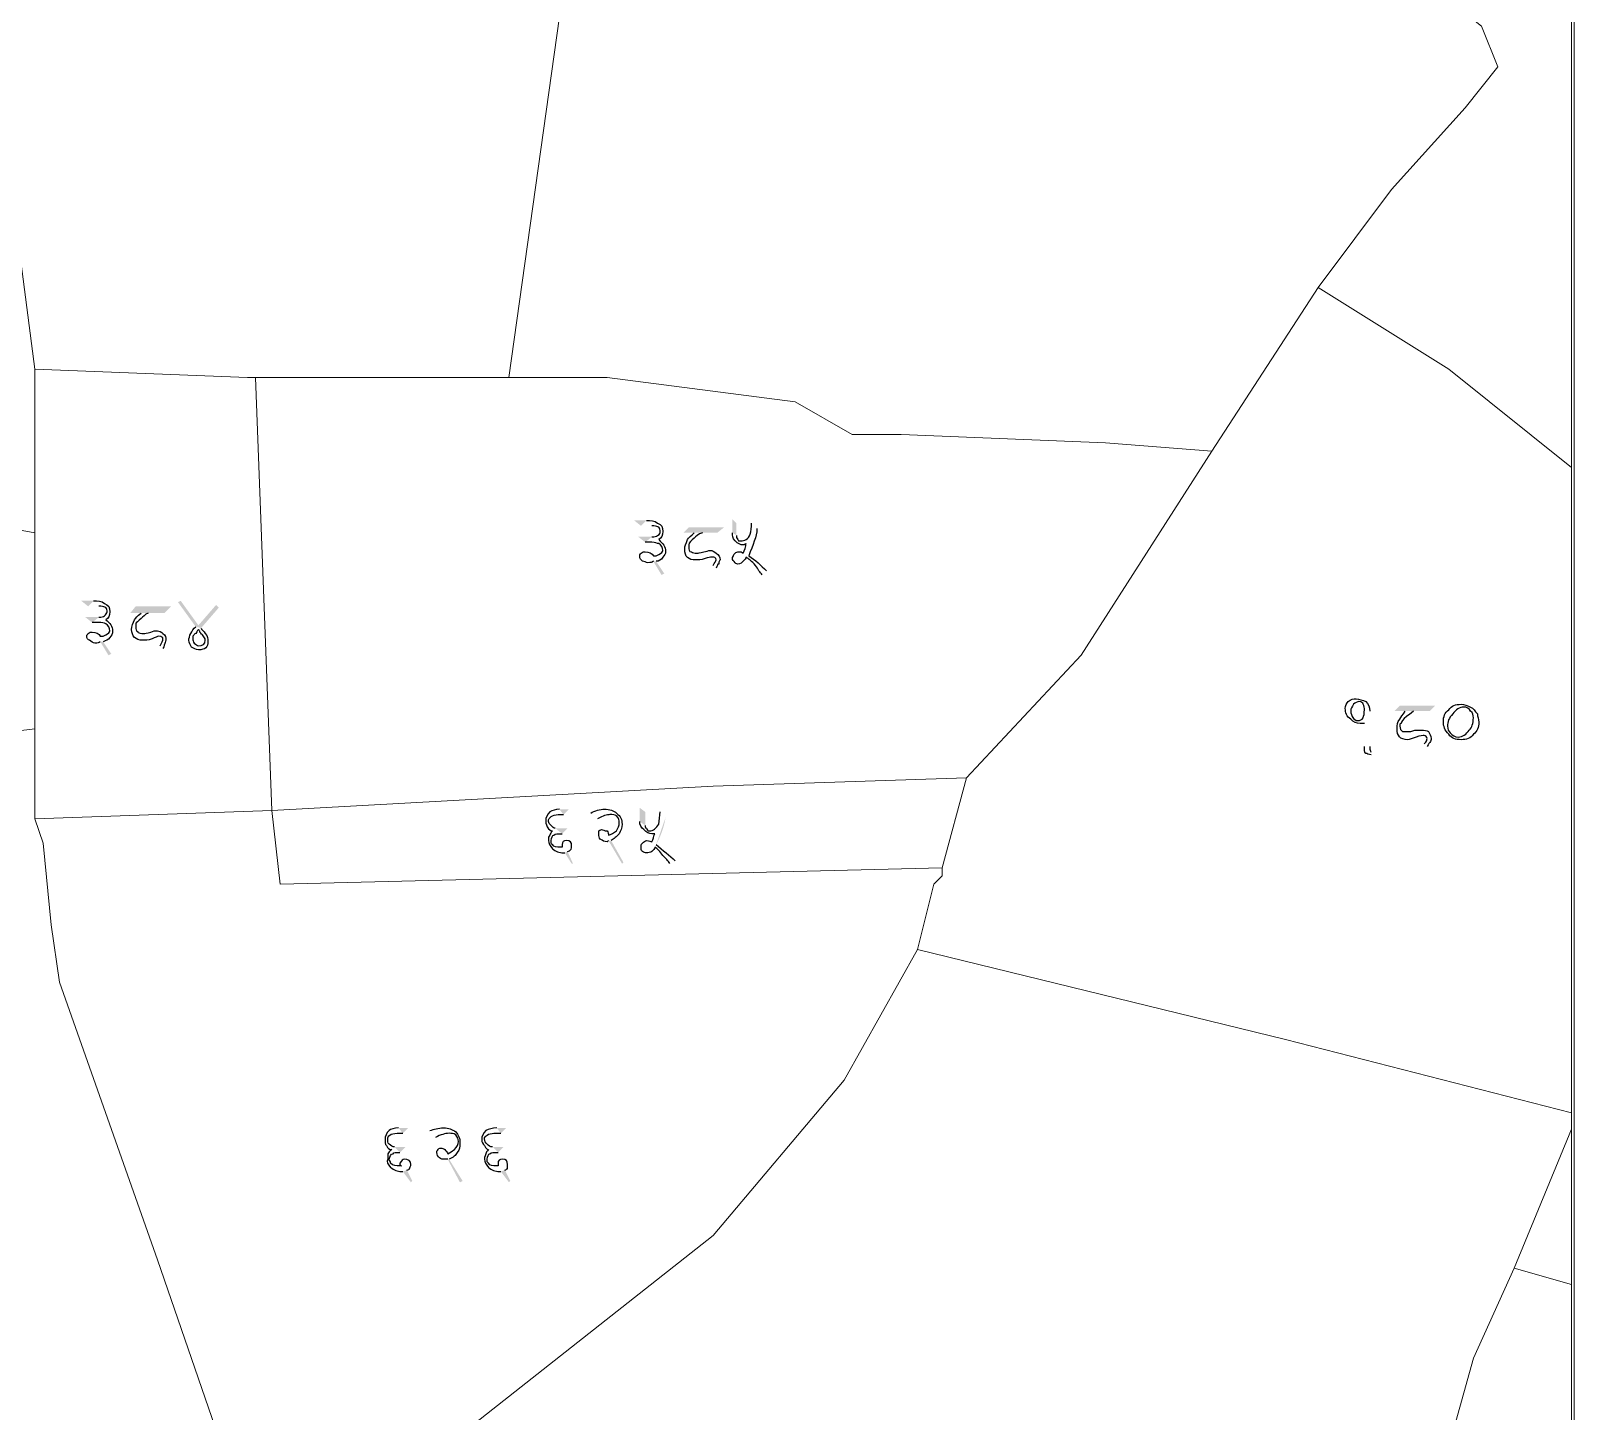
# Model space of a CAD drawing. Header units: metres. Extents: x 345912 to 349030, y 3061206 to 3061792.
# Drawn here: x 346082.1 to 346139.6, y 3061398.5 to 3061449.9 of the extents above; entities that cross this region are included whole.
import ezdxf

# ---------------------------------------------------------------- set-up
doc = ezdxf.new("R2010")
doc.units = ezdxf.units.M
doc.header["$MEASUREMENT"] = 0
doc.layers.add('PDF5_Geometry', color=7, linetype='Continuous')
doc.layers.add('PDF5_Solid Fills', color=7, linetype='Continuous')

msp = doc.modelspace()

# ---------------------------------------------------------------- hatches: boundary and pattern name
at = {"layer": 'PDF5_Solid Fills', "transparency": 33554559}
h = msp.add_hatch(color=256, dxfattribs=at)
h.paths.add_polyline_path([(346104.82373, 3061431.47164), (346104.56973, 3061431.67484), (346105.02693, 3061431.67484)], flags=0)
h.paths.add_polyline_path([(346105.38253, 3061430.15084), (346105.68733, 3061429.69364), (346105.58573, 3061429.64284), (346105.28093, 3061430.15084)], flags=0)
h.paths.add_polyline_path([(346104.97613, 3061430.86204), (346104.72213, 3061431.06524), (346105.23013, 3061431.06524)], flags=0)
h.paths.add_polyline_path([(346106.80493, 3061431.21764), (346106.39853, 3061431.21764), (346106.60173, 3061431.42084), (346107.92253, 3061431.42084), (346107.66853, 3061431.21764), (346107.10973, 3061431.21764)], flags=0)
h.paths.add_polyline_path([(346107.61773, 3061429.89684), (346107.51613, 3061429.99844)], flags=0)
h.paths.add_polyline_path([(346108.93853, 3061431.57324), (346109.14173, 3061431.37004)], flags=0)
h.paths.add_polyline_path([(346109.49733, 3061429.79524), (346109.34493, 3061429.64284)], flags=0)
h.paths.add_polyline_path([(346108.22733, 3061431.21764), (346108.22733, 3061431.72564), (346108.37973, 3061431.57324), (346108.37973, 3061431.11604)], flags=0)
h = msp.add_hatch(color=256, dxfattribs=at)
h.paths.add_polyline_path([(346084.19895, 3061428.47444), (346083.94495, 3061428.67764), (346084.40215, 3061428.67764)], flags=0)
h.paths.add_polyline_path([(346084.75775, 3061427.15364), (346085.06255, 3061426.69644), (346084.96095, 3061426.64564), (346084.65615, 3061427.15364)], flags=0)
h.paths.add_polyline_path([(346084.35135, 3061427.86484), (346084.09735, 3061428.06804), (346084.60535, 3061428.06804)], flags=0)
h.paths.add_polyline_path([(346086.18015, 3061428.22044), (346085.77375, 3061428.22044), (346085.97695, 3061428.47444), (346087.29775, 3061428.47444), (346087.04375, 3061428.22044), (346086.43415, 3061428.22044)], flags=0)
h.paths.add_polyline_path([(346086.99295, 3061426.89964), (346086.89135, 3061427.00124)], flags=0)
h.paths.add_polyline_path([(346088.21215, 3061427.71244), (346087.55175, 3061428.62684), (346087.65335, 3061428.67764), (346088.31375, 3061427.76324), (346088.97415, 3061428.52524), (346089.07575, 3061428.42364), (346088.41535, 3061427.66164)], flags=0)
h = msp.add_hatch(color=256, dxfattribs=at)
h.paths.add_polyline_path([(346132.00174, 3061424.56284), (346132.00174, 3061423.24204)], flags=0)
h.paths.add_polyline_path([(346132.05254, 3061423.03884), (346132.05254, 3061422.93724)], flags=0)
h.paths.add_polyline_path([(346133.32254, 3061424.56284), (346132.91614, 3061424.56284), (346133.11934, 3061424.76604), (346134.44014, 3061424.76604), (346134.23694, 3061424.56284), (346133.62734, 3061424.56284)], flags=0)
h.paths.add_polyline_path([(346134.13534, 3061423.24204), (346134.03374, 3061423.34364)], flags=0)
h = msp.add_hatch(color=256, dxfattribs=at)
h.paths.add_polyline_path([(346101.92814, 3061420.70204), (346102.13134, 3061420.90524), (346101.77574, 3061420.90524)], flags=0)
h.paths.add_polyline_path([(346101.97894, 3061419.27964), (346102.23294, 3061418.87324), (346102.28374, 3061418.87324), (346102.08054, 3061419.33044)], flags=0)
h.paths.add_polyline_path([(346101.87734, 3061419.99084), (346102.08054, 3061420.19404), (346101.62334, 3061420.19404)], flags=0)
h.paths.add_polyline_path([(346103.19814, 3061420.54964), (346102.94414, 3061420.75284)], flags=0)
h.paths.add_polyline_path([(346103.70614, 3061419.73684), (346104.16334, 3061418.92404), (346104.11254, 3061418.87324), (346103.60454, 3061419.73684)], flags=0)
h.paths.add_polyline_path([(346105.53494, 3061420.80364), (346105.73814, 3061420.60044)], flags=0)
h.paths.add_polyline_path([(346105.38254, 3061419.58444, 0.08894398), (346105.73814, 3061420.60044)], flags=0)
h.paths.add_polyline_path([(346106.09374, 3061418.97484), (346105.89054, 3061418.87324)], flags=0)
h.paths.add_polyline_path([(346104.77294, 3061420.44804), (346104.77294, 3061420.95604), (346104.97614, 3061420.80364), (346104.97614, 3061420.29564)], flags=0)
h = msp.add_hatch(color=256, dxfattribs=at)
h.paths.add_polyline_path([(346095.93373, 3061408.81484), (346096.13693, 3061409.01804), (346095.78133, 3061409.01804)], flags=0)
h.paths.add_polyline_path([(346095.93373, 3061407.39244), (346096.23853, 3061406.98604), (346096.28933, 3061407.03684), (346096.08613, 3061407.44324)], flags=0)
h.paths.add_polyline_path([(346095.83213, 3061408.10364), (346096.03533, 3061408.30684), (346095.62893, 3061408.30684)], flags=0)
h.paths.add_polyline_path([(346097.15293, 3061408.66244), (346096.94973, 3061408.91644)], flags=0)
h.paths.add_polyline_path([(346097.66093, 3061407.84964), (346098.16893, 3061407.03684), (346098.06733, 3061406.98604), (346097.61013, 3061407.84964)], flags=0)
h.paths.add_polyline_path([(346099.59133, 3061408.81484), (346099.79453, 3061409.01804), (346099.43893, 3061409.01804)], flags=0)
h.paths.add_polyline_path([(346099.59133, 3061407.39244), (346099.89613, 3061406.98604), (346099.94693, 3061407.03684), (346099.74373, 3061407.44324)], flags=0)
h.paths.add_polyline_path([(346099.48973, 3061408.10364), (346099.69293, 3061408.30684), (346099.28653, 3061408.30684)], flags=0)

# ---------------------------------------------------------------- linework, layer by layer
at = {"layer": 'PDF5_Geometry', "lineweight": 13}
msp.add_lwpolyline([(345911.78374, 3061494.92084), (346139.62175, 3061494.92084), (346139.62175, 3061271.09604), (345911.78374, 3061271.09604)], close=True, dxfattribs=at)
at = {"layer": 'PDF5_Geometry', "lineweight": 9}
for points in [[(346104.16333, 3061467.48884), (346099.89613, 3061437.00884), (346090.44734, 3061437.00884), (346090.14254, 3061437.00884), (346082.21773, 3061437.31364), (346081.30333, 3061444.32404), (346079.77933, 3061452.55364), (346079.47455, 3061462.30724), (346080.99854, 3061470.23204), (346091.36175, 3061470.23204), (346099.28653, 3061468.70804), (346103.24895, 3061467.79364)], [(346104.16333, 3061467.48884), (346099.89613, 3061437.00884), (346090.44734, 3061437.00884), (346090.14254, 3061437.00884), (346082.21773, 3061437.31364), (346081.30333, 3061444.32404), (346079.77933, 3061452.55364), (346079.47455, 3061462.30724), (346080.99854, 3061470.23204), (346091.36175, 3061470.23204), (346099.28653, 3061468.70804), (346103.24895, 3061467.79364)], [(346114.52653, 3061462.91684), (346125.80414, 3061457.43044), (346133.11933, 3061452.55364), (346136.16734, 3061450.11524), (346136.77694, 3061448.59123), (346135.55773, 3061447.06724), (346132.81455, 3061444.01924), (346130.07134, 3061440.36164), (346126.10895, 3061434.26564), (346122.14653, 3061434.57044), (346114.52653, 3061434.87524), (346112.69773, 3061434.87524), (346110.56414, 3061436.09444), (346103.55373, 3061437.00884), (346099.89613, 3061437.00884), (346104.16333, 3061467.48884)], [(346114.52653, 3061462.91684), (346125.80414, 3061457.43044), (346133.11933, 3061452.55364), (346136.16734, 3061450.11524), (346136.77694, 3061448.59123), (346135.55773, 3061447.06724), (346132.81455, 3061444.01924), (346130.07134, 3061440.36164), (346126.10895, 3061434.26564), (346122.14653, 3061434.57044), (346114.52653, 3061434.87524), (346112.69773, 3061434.87524), (346110.56414, 3061436.09444), (346103.55373, 3061437.00884), (346099.89613, 3061437.00884), (346104.16333, 3061467.48884)], [(346139.52014, 3061433.65604), (346134.94814, 3061437.31364), (346130.07134, 3061440.36164), (346132.81455, 3061444.01924), (346135.55773, 3061447.06724), (346136.77694, 3061448.59123), (346136.16734, 3061450.11524), (346133.11933, 3061452.55364), (346139.52014, 3061455.60164)], [(346139.52014, 3061433.65604), (346134.94814, 3061437.31364), (346130.07134, 3061440.36164), (346132.81455, 3061444.01924), (346135.55773, 3061447.06724), (346136.77694, 3061448.59123), (346136.16734, 3061450.11524), (346133.11933, 3061452.55364), (346139.52014, 3061455.60164)], [(346056.91933, 3061435.78964), (346058.74814, 3061449.50564), (346065.45373, 3061448.59123), (346066.06333, 3061448.28644), (346069.41613, 3061447.06724), (346081.30333, 3061444.32404), (346082.21773, 3061437.31364), (346082.21773, 3061431.21764), (346065.45373, 3061434.26564)], [(346056.91933, 3061435.78964), (346058.74814, 3061449.50564), (346065.45373, 3061448.59123), (346066.06333, 3061448.28644), (346069.41613, 3061447.06724), (346081.30333, 3061444.32404), (346082.21773, 3061437.31364), (346082.21773, 3061431.21764), (346065.45373, 3061434.26564)], [(346139.52014, 3061409.57684), (346128.85213, 3061412.32004), (346115.13613, 3061415.67284), (346115.74574, 3061418.11123), (346116.05053, 3061418.41604), (346116.05053, 3061418.72084), (346116.96493, 3061422.07364), (346121.23213, 3061426.64564), (346126.10895, 3061434.26564), (346130.07134, 3061440.36164), (346134.94814, 3061437.31364), (346139.52014, 3061433.65604)], [(346139.52014, 3061409.57684), (346128.85213, 3061412.32004), (346115.13613, 3061415.67284), (346115.74574, 3061418.11123), (346116.05053, 3061418.41604), (346116.05053, 3061418.72084), (346116.96493, 3061422.07364), (346121.23213, 3061426.64564), (346126.10895, 3061434.26564), (346130.07134, 3061440.36164), (346134.94814, 3061437.31364), (346139.52014, 3061433.65604)], [(346090.44734, 3061437.00884), (346091.05694, 3061420.85444), (346082.21773, 3061420.54964), (346082.21773, 3061423.90244), (346082.21773, 3061431.21764), (346082.21773, 3061437.31364), (346090.14254, 3061437.00884)], [(346090.44734, 3061437.00884), (346091.05694, 3061420.85444), (346082.21773, 3061420.54964), (346082.21773, 3061423.90244), (346082.21773, 3061431.21764), (346082.21773, 3061437.31364), (346090.14254, 3061437.00884)], [(346126.10895, 3061434.26564), (346121.23213, 3061426.64564), (346116.96493, 3061422.07364), (346107.51613, 3061421.76884), (346091.05694, 3061420.85444), (346090.44734, 3061437.00884), (346099.89613, 3061437.00884), (346103.55373, 3061437.00884), (346110.56414, 3061436.09444), (346112.69773, 3061434.87524), (346114.52653, 3061434.87524), (346122.14653, 3061434.57044)], [(346126.10895, 3061434.26564), (346121.23213, 3061426.64564), (346116.96493, 3061422.07364), (346107.51613, 3061421.76884), (346091.05694, 3061420.85444), (346090.44734, 3061437.00884), (346099.89613, 3061437.00884), (346103.55373, 3061437.00884), (346110.56414, 3061436.09444), (346112.69773, 3061434.87524), (346114.52653, 3061434.87524), (346122.14653, 3061434.57044)], [(346065.45373, 3061434.26564), (346082.21773, 3061431.21764), (346082.21773, 3061423.90244), (346067.28254, 3061422.07364), (346053.87134, 3061418.11123), (346054.78574, 3061422.68324), (346056.91933, 3061435.78964)], [(346065.45373, 3061434.26564), (346082.21773, 3061431.21764), (346082.21773, 3061423.90244), (346067.28254, 3061422.07364), (346053.87134, 3061418.11123), (346054.78574, 3061422.68324), (346056.91933, 3061435.78964)], [(346082.21773, 3061420.54964), (346082.52254, 3061419.63524), (346082.82734, 3061416.58724), (346083.13213, 3061414.45364), (346086.78974, 3061404.09044), (346089.83773, 3061395.25123), (346091.66653, 3061392.50804), (346084.65613, 3061387.63123), (346081.30333, 3061384.27844), (346077.34094, 3061390.98404), (346072.76895, 3061387.63123), (346069.41613, 3061387.02164), (346068.80653, 3061389.46004), (346067.28254, 3061394.64164), (346066.67294, 3061399.51844), (346067.89213, 3061417.19684), (346067.28254, 3061422.07364), (346082.21773, 3061423.90244)], [(346082.21773, 3061420.54964), (346082.52254, 3061419.63524), (346082.82734, 3061416.58724), (346083.13213, 3061414.45364), (346086.78974, 3061404.09044), (346089.83773, 3061395.25123), (346091.66653, 3061392.50804), (346084.65613, 3061387.63123), (346081.30333, 3061384.27844), (346077.34094, 3061390.98404), (346072.76895, 3061387.63123), (346069.41613, 3061387.02164), (346068.80653, 3061389.46004), (346067.28254, 3061394.64164), (346066.67294, 3061399.51844), (346067.89213, 3061417.19684), (346067.28254, 3061422.07364), (346082.21773, 3061423.90244)], [(346116.05053, 3061418.72084), (346091.36175, 3061418.11123), (346091.05694, 3061420.85444), (346107.51613, 3061421.76884), (346116.96493, 3061422.07364)], [(346116.05053, 3061418.72084), (346091.36175, 3061418.11123), (346091.05694, 3061420.85444), (346107.51613, 3061421.76884), (346116.96493, 3061422.07364)], [(346091.05694, 3061420.85444), (346091.36175, 3061418.11123), (346116.05053, 3061418.72084), (346116.05053, 3061418.41604), (346115.74574, 3061418.11123), (346115.13613, 3061415.67284), (346112.39294, 3061410.79604), (346107.51613, 3061405.00484), (346091.66653, 3061392.50804), (346089.83773, 3061395.25123), (346086.78974, 3061404.09044), (346083.13213, 3061414.45364), (346082.82734, 3061416.58724), (346082.52254, 3061419.63524), (346082.21773, 3061420.54964)], [(346091.05694, 3061420.85444), (346091.36175, 3061418.11123), (346116.05053, 3061418.72084), (346116.05053, 3061418.41604), (346115.74574, 3061418.11123), (346115.13613, 3061415.67284), (346112.39294, 3061410.79604), (346107.51613, 3061405.00484), (346091.66653, 3061392.50804), (346089.83773, 3061395.25123), (346086.78974, 3061404.09044), (346083.13213, 3061414.45364), (346082.82734, 3061416.58724), (346082.52254, 3061419.63524), (346082.21773, 3061420.54964)], [(346139.52014, 3061403.17604), (346137.38653, 3061403.78564), (346139.52014, 3061408.96724)], [(346139.52014, 3061403.17604), (346137.38653, 3061403.78564), (346139.52014, 3061408.96724)], [(346139.52014, 3061394.03204), (346134.33854, 3061394.94644), (346135.86254, 3061400.43284), (346137.38653, 3061403.78564), (346139.52014, 3061403.17604)], [(346139.52014, 3061394.03204), (346134.33854, 3061394.94644), (346135.86254, 3061400.43284), (346137.38653, 3061403.78564), (346139.52014, 3061403.17604)]]:
    msp.add_lwpolyline(points, close=True, dxfattribs=at)
msp.add_lwpolyline([(346091.66653, 3061392.50804), (346107.51613, 3061405.00484), (346112.39294, 3061410.79604), (346115.13613, 3061415.67284), (346128.85213, 3061412.32004), (346139.52014, 3061409.57684), (346139.52014, 3061408.96724), (346137.38653, 3061403.78564), (346135.86254, 3061400.43284), (346134.33854, 3061394.94644)], dxfattribs=at)
msp.add_lwpolyline([(346091.66653, 3061392.50804), (346107.51613, 3061405.00484), (346112.39294, 3061410.79604), (346115.13613, 3061415.67284), (346128.85213, 3061412.32004), (346139.52014, 3061409.57684), (346139.52014, 3061408.96724), (346137.38653, 3061403.78564), (346135.86254, 3061400.43284), (346134.33854, 3061394.94644)], dxfattribs=at)
at = {"layer": 'PDF5_Geometry', "lineweight": 25}
for points in [[(346105.02693, 3061431.67484), (346105.17933, 3061431.67484), (346105.33173, 3061431.67484), (346105.43333, 3061431.57324)], [(346105.48413, 3061431.42084), (346105.38253, 3061431.47164), (346105.33173, 3061431.47164), (346105.23013, 3061431.47164)], [(346105.43333, 3061431.57324), (346105.58573, 3061431.52244), (346105.63653, 3061431.42084), (346105.63653, 3061431.26844)], [(346105.43333, 3061431.11604), (346105.53493, 3061431.16684), (346105.53493, 3061431.21764), (346105.53493, 3061431.26844)], [(346105.53493, 3061431.26844), (346105.53493, 3061431.31924), (346105.53493, 3061431.37004), (346105.48413, 3061431.42084)], [(346105.63653, 3061431.26844), (346105.63653, 3061431.11604), (346105.58573, 3061431.01444), (346105.48413, 3061430.96364)], [(346106.55093, 3061430.96364), (346106.60173, 3061431.01444), (346106.70333, 3061431.11604), (346106.80493, 3061431.21764)], [(346107.10973, 3061431.21764), (346106.95733, 3061431.16684), (346106.85573, 3061431.06524), (346106.80493, 3061431.01444)], [(346108.32893, 3061430.91284), (346108.22733, 3061431.01444), (346108.22733, 3061431.11604), (346108.22733, 3061431.21764)], [(346109.14173, 3061431.37004), (346109.14173, 3061431.06524), (346108.98933, 3061430.76044), (346108.83693, 3061430.35404)], [(346108.88773, 3061431.16684), (346108.93853, 3061431.26844), (346108.93853, 3061431.42084), (346108.93853, 3061431.57324)], [(346105.12853, 3061430.86204), (346105.07773, 3061430.86204), (346105.02693, 3061430.86204), (346104.97613, 3061430.86204)], [(346105.23013, 3061430.86204), (346105.17933, 3061430.86204), (346105.17933, 3061430.86204), (346105.12853, 3061430.86204)], [(346105.23013, 3061431.06524), (346105.33173, 3061431.06524), (346105.38253, 3061431.06524), (346105.43333, 3061431.11604)], [(346105.48413, 3061430.81124), (346105.43333, 3061430.81124), (346105.33173, 3061430.86204), (346105.23013, 3061430.86204)], [(346105.48413, 3061430.96364), (346105.63653, 3061430.81124), (346105.73813, 3061430.70964), (346105.73813, 3061430.50644)], [(346105.63653, 3061430.55724), (346105.63653, 3061430.65884), (346105.58573, 3061430.76044), (346105.48413, 3061430.81124)], [(346106.44933, 3061430.60804), (346106.44933, 3061430.70964), (346106.50013, 3061430.81124), (346106.55093, 3061430.96364)], [(346106.85573, 3061430.20164), (346106.60173, 3061430.20164), (346106.44933, 3061430.30324), (346106.44933, 3061430.60804)], [(346106.80493, 3061431.01444), (346106.70333, 3061430.91284), (346106.60173, 3061430.86204), (346106.60173, 3061430.76044)], [(346106.60173, 3061430.76044), (346106.60173, 3061430.76044), (346106.60173, 3061430.70964), (346106.60173, 3061430.65884)], [(346106.60173, 3061430.65884), (346106.60173, 3061430.60804), (346106.60173, 3061430.50644), (346106.70333, 3061430.50644)], [(346108.63373, 3061430.76044), (346108.53213, 3061430.76044), (346108.43053, 3061430.81124), (346108.32893, 3061430.91284)], [(346108.37973, 3061431.11604), (346108.37973, 3061431.06524), (346108.37973, 3061431.01444), (346108.43053, 3061430.96364)], [(346108.43053, 3061430.96364), (346108.43053, 3061430.91284), (346108.48133, 3061430.91284), (346108.53213, 3061430.91284)], [(346108.53213, 3061430.91284), (346108.68453, 3061430.91284), (346108.83693, 3061430.96364), (346108.88773, 3061431.16684)], [(346108.63373, 3061430.45564), (346108.68453, 3061430.55724), (346108.73533, 3061430.70964), (346108.73533, 3061430.81124)], [(346108.73533, 3061430.81124), (346108.73533, 3061430.81124), (346108.68453, 3061430.76044), (346108.63373, 3061430.76044)], [(346104.77293, 3061430.35404), (346104.77293, 3061430.40484), (346104.82373, 3061430.45564), (346104.82373, 3061430.45564)], [(346104.87453, 3061430.15084), (346104.82373, 3061430.20164), (346104.77293, 3061430.25244), (346104.77293, 3061430.35404)], [(346104.82373, 3061430.45564), (346104.87453, 3061430.50644), (346104.92533, 3061430.50644), (346104.97613, 3061430.50644)], [(346105.07773, 3061430.10004), (346105.02693, 3061430.10004), (346104.92533, 3061430.15084), (346104.87453, 3061430.15084)], [(346104.97613, 3061430.50644), (346105.12853, 3061430.50644), (346105.23013, 3061430.45564), (346105.28093, 3061430.35404)], [(346105.28093, 3061430.15084), (346105.23013, 3061430.10004), (346105.17933, 3061430.10004), (346105.07773, 3061430.10004)], [(346105.28093, 3061430.35404), (346105.33173, 3061430.35404), (346105.43333, 3061430.35404), (346105.48413, 3061430.40484)], [(346105.63653, 3061430.30324), (346105.58573, 3061430.20164), (346105.48413, 3061430.15084), (346105.38253, 3061430.15084)], [(346105.48413, 3061430.40484), (346105.58573, 3061430.45564), (346105.63653, 3061430.50644), (346105.63653, 3061430.55724)], [(346105.73813, 3061430.50644), (346105.73813, 3061430.45564), (346105.68733, 3061430.35404), (346105.63653, 3061430.30324)], [(346106.70333, 3061430.50644), (346106.75413, 3061430.45564), (346106.80493, 3061430.45564), (346106.90653, 3061430.45564)], [(346107.21133, 3061430.25244), (346107.05893, 3061430.20164), (346106.95733, 3061430.20164), (346106.85573, 3061430.20164)], [(346106.90653, 3061430.45564), (346106.95733, 3061430.45564), (346107.00813, 3061430.45564), (346107.16053, 3061430.50644)], [(346107.16053, 3061430.50644), (346107.26213, 3061430.50644), (346107.31293, 3061430.55724), (346107.41453, 3061430.55724)], [(346107.46533, 3061430.30324), (346107.41453, 3061430.30324), (346107.31293, 3061430.30324), (346107.21133, 3061430.25244)], [(346107.41453, 3061430.55724), (346107.46533, 3061430.55724), (346107.56693, 3061430.50644), (346107.61773, 3061430.45564)], [(346107.61773, 3061430.20164), (346107.61773, 3061430.30324), (346107.56693, 3061430.30324), (346107.46533, 3061430.30324)], [(346107.51613, 3061429.99844), (346107.56693, 3061430.10004), (346107.61773, 3061430.15084), (346107.61773, 3061430.20164)], [(346107.61773, 3061430.45564), (346107.71933, 3061430.40484), (346107.77013, 3061430.30324), (346107.77013, 3061430.20164)], [(346107.71933, 3061430.04924), (346107.66853, 3061430.04924), (346107.66853, 3061429.99844), (346107.61773, 3061429.89684)], [(346107.77013, 3061430.20164), (346107.77013, 3061430.20164), (346107.71933, 3061430.15084), (346107.71933, 3061430.04924)], [(346108.22733, 3061430.25244), (346108.22733, 3061430.30324), (346108.27813, 3061430.35404), (346108.27813, 3061430.40484)], [(346108.32893, 3061430.10004), (346108.27813, 3061430.15084), (346108.22733, 3061430.20164), (346108.22733, 3061430.25244)], [(346108.27813, 3061430.40484), (346108.32893, 3061430.45564), (346108.37973, 3061430.50644), (346108.43053, 3061430.50644)], [(346108.43053, 3061430.04924), (346108.37973, 3061430.04924), (346108.32893, 3061430.10004), (346108.32893, 3061430.10004)], [(346108.43053, 3061430.50644), (346108.53213, 3061430.50644), (346108.58293, 3061430.50644), (346108.63373, 3061430.45564)], [(346108.63373, 3061430.15084), (346108.58293, 3061430.10004), (346108.53213, 3061430.04924), (346108.43053, 3061430.04924)], [(346108.73533, 3061430.30324), (346108.73533, 3061430.25244), (346108.68453, 3061430.20164), (346108.63373, 3061430.15084)], [(346109.09093, 3061429.99844), (346108.93853, 3061430.15084), (346108.83693, 3061430.25244), (346108.73533, 3061430.30324)], [(346108.83693, 3061430.35404), (346109.09093, 3061430.20164), (346109.29413, 3061429.99844), (346109.49733, 3061429.79524)], [(346109.34493, 3061429.64284), (346109.24333, 3061429.74444), (346109.19253, 3061429.84604), (346109.09093, 3061429.99844)], [(346084.40215, 3061428.67764), (346084.55455, 3061428.67764), (346084.70695, 3061428.67764), (346084.80855, 3061428.57604)], [(346084.85935, 3061428.42364), (346084.75775, 3061428.47444), (346084.70695, 3061428.47444), (346084.60535, 3061428.47444)], [(346084.80855, 3061428.57604), (346084.96095, 3061428.52524), (346085.01175, 3061428.42364), (346085.01175, 3061428.27124)], [(346084.91015, 3061428.27124), (346084.91015, 3061428.32204), (346084.91015, 3061428.37284), (346084.85935, 3061428.42364)], [(346084.45295, 3061427.86484), (346084.40215, 3061427.86484), (346084.40215, 3061427.86484), (346084.35135, 3061427.86484)], [(346084.60535, 3061427.86484), (346084.55455, 3061427.86484), (346084.50375, 3061427.86484), (346084.45295, 3061427.86484)], [(346084.60535, 3061428.06804), (346084.70695, 3061428.06804), (346084.75775, 3061428.06804), (346084.80855, 3061428.11884)], [(346084.85935, 3061427.81404), (346084.80855, 3061427.86484), (346084.70695, 3061427.86484), (346084.60535, 3061427.86484)], [(346084.80855, 3061428.11884), (346084.85935, 3061428.16964), (346084.91015, 3061428.22044), (346084.91015, 3061428.27124)], [(346085.01175, 3061428.27124), (346085.01175, 3061428.11884), (346084.96095, 3061428.01724), (346084.85935, 3061427.96644)], [(346084.85935, 3061427.96644), (346085.01175, 3061427.86484), (346085.11335, 3061427.71244), (346085.11335, 3061427.56004)], [(346085.01175, 3061427.56004), (346085.01175, 3061427.66164), (346084.96095, 3061427.76324), (346084.85935, 3061427.81404)], [(346085.82455, 3061427.61084), (346085.82455, 3061427.71244), (346085.87535, 3061427.86484), (346085.92615, 3061427.96644)], [(346085.92615, 3061427.96644), (346085.97695, 3061428.01724), (346086.02775, 3061428.11884), (346086.18015, 3061428.22044)], [(346086.18015, 3061428.01724), (346086.07855, 3061427.91564), (346085.97695, 3061427.86484), (346085.97695, 3061427.81404)], [(346085.97695, 3061427.81404), (346085.97695, 3061427.76324), (346085.97695, 3061427.71244), (346085.97695, 3061427.71244)], [(346086.43415, 3061428.22044), (346086.33255, 3061428.16964), (346086.23095, 3061428.06804), (346086.18015, 3061428.01724)], [(346084.14815, 3061427.35684), (346084.14815, 3061427.40764), (346084.19895, 3061427.45844), (346084.19895, 3061427.45844)], [(346084.24975, 3061427.20444), (346084.19895, 3061427.20444), (346084.14815, 3061427.30604), (346084.14815, 3061427.35684)], [(346084.19895, 3061427.45844), (346084.24975, 3061427.50924), (346084.30055, 3061427.50924), (346084.35135, 3061427.50924)], [(346084.45295, 3061427.10284), (346084.40215, 3061427.10284), (346084.30055, 3061427.15364), (346084.24975, 3061427.20444)], [(346084.35135, 3061427.50924), (346084.50375, 3061427.50924), (346084.60535, 3061427.45844), (346084.65615, 3061427.35684)], [(346084.65615, 3061427.15364), (346084.60535, 3061427.10284), (346084.55455, 3061427.10284), (346084.45295, 3061427.10284)], [(346084.65615, 3061427.35684), (346084.70695, 3061427.35684), (346084.80855, 3061427.35684), (346084.85935, 3061427.40764)], [(346085.01175, 3061427.30604), (346084.96095, 3061427.20444), (346084.85935, 3061427.20444), (346084.75775, 3061427.15364)], [(346084.85935, 3061427.40764), (346084.96095, 3061427.45844), (346085.01175, 3061427.50924), (346085.01175, 3061427.56004)], [(346085.11335, 3061427.56004), (346085.11335, 3061427.45844), (346085.06255, 3061427.35684), (346085.01175, 3061427.30604)], [(346086.23095, 3061427.20444), (346085.97695, 3061427.20444), (346085.82455, 3061427.35684), (346085.82455, 3061427.61084)], [(346085.97695, 3061427.71244), (346085.97695, 3061427.61084), (346085.97695, 3061427.56004), (346086.07855, 3061427.50924)], [(346086.07855, 3061427.50924), (346086.07855, 3061427.45844), (346086.18015, 3061427.45844), (346086.28175, 3061427.45844)], [(346086.58655, 3061427.25524), (346086.43415, 3061427.20444), (346086.33255, 3061427.20444), (346086.23095, 3061427.20444)], [(346086.28175, 3061427.45844), (346086.33255, 3061427.45844), (346086.38335, 3061427.45844), (346086.53575, 3061427.50924)], [(346086.53575, 3061427.50924), (346086.63735, 3061427.56004), (346086.68815, 3061427.56004), (346086.78975, 3061427.56004)], [(346086.84055, 3061427.35684), (346086.78975, 3061427.35684), (346086.68815, 3061427.30604), (346086.58655, 3061427.25524)], [(346086.78975, 3061427.56004), (346086.84055, 3061427.56004), (346086.94215, 3061427.50924), (346086.99295, 3061427.45844)], [(346086.99295, 3061427.25524), (346086.99295, 3061427.30604), (346086.94215, 3061427.35684), (346086.84055, 3061427.35684)], [(346086.89135, 3061427.00124), (346086.94215, 3061427.10284), (346086.99295, 3061427.20444), (346086.99295, 3061427.25524)], [(346086.99295, 3061427.45844), (346087.09455, 3061427.40764), (346087.09455, 3061427.30604), (346087.09455, 3061427.20444)], [(346087.09455, 3061427.20444), (346087.09455, 3061427.20444), (346087.09455, 3061427.15364), (346087.04375, 3061427.05204)], [(346087.95815, 3061427.20444), (346087.95815, 3061427.35684), (346088.05975, 3061427.56004), (346088.21215, 3061427.71244)], [(346088.05975, 3061426.95044), (346088.00895, 3061427.05204), (346087.95815, 3061427.10284), (346087.95815, 3061427.20444)], [(346088.21215, 3061427.45844), (346088.16135, 3061427.45844), (346088.16135, 3061427.40764), (346088.11055, 3061427.35684)], [(346088.11055, 3061427.35684), (346088.11055, 3061427.30604), (346088.11055, 3061427.25524), (346088.11055, 3061427.25524)], [(346088.11055, 3061427.25524), (346088.11055, 3061427.20444), (346088.11055, 3061427.15364), (346088.16135, 3061427.10284)], [(346088.31375, 3061427.61084), (346088.31375, 3061427.61084), (346088.26295, 3061427.56004), (346088.21215, 3061427.45844)], [(346088.36455, 3061427.50924), (346088.36455, 3061427.56004), (346088.36455, 3061427.56004), (346088.31375, 3061427.61084)], [(346088.31375, 3061427.00124), (346088.46615, 3061427.00124), (346088.56775, 3061427.05204), (346088.56775, 3061427.20444)], [(346088.66935, 3061427.15364), (346088.66935, 3061426.95044), (346088.56775, 3061426.84884), (346088.31375, 3061426.84884)], [(346088.46615, 3061427.40764), (346088.46615, 3061427.40764), (346088.41535, 3061427.45844), (346088.36455, 3061427.50924)], [(346088.41535, 3061427.66164), (346088.41535, 3061427.61084), (346088.51695, 3061427.56004), (346088.56775, 3061427.45844)], [(346088.56775, 3061427.25524), (346088.51695, 3061427.30604), (346088.51695, 3061427.35684), (346088.46615, 3061427.40764)], [(346088.56775, 3061427.45844), (346088.66935, 3061427.35684), (346088.66935, 3061427.25524), (346088.66935, 3061427.15364)], [(346088.56775, 3061427.20444), (346088.56775, 3061427.20444), (346088.56775, 3061427.25524), (346088.56775, 3061427.25524)], [(346087.04375, 3061427.05204), (346087.04375, 3061427.05204), (346087.04375, 3061427.00124), (346086.99295, 3061426.89964)], [(346088.31375, 3061426.84884), (346088.21215, 3061426.84884), (346088.16135, 3061426.89964), (346088.05975, 3061426.95044)], [(346088.16135, 3061427.10284), (346088.21215, 3061427.05204), (346088.26295, 3061427.00124), (346088.31375, 3061427.00124)], [(346131.08734, 3061424.66444), (346131.08734, 3061424.76604), (346131.13814, 3061424.86764), (346131.18894, 3061424.91844)], [(346131.18894, 3061424.91844), (346131.29054, 3061425.02004), (346131.39214, 3061425.02004), (346131.49374, 3061425.02004)], [(346131.59534, 3061424.91844), (346131.54454, 3061424.91844), (346131.44294, 3061424.86764), (346131.39214, 3061424.81684)], [(346131.49374, 3061425.02004), (346131.59534, 3061425.02004), (346131.74774, 3061424.96924), (346131.84934, 3061424.91844)], [(346131.74774, 3061424.81684), (346131.74774, 3061424.86764), (346131.69694, 3061424.91844), (346131.59534, 3061424.91844)], [(346131.84934, 3061424.91844), (346131.95094, 3061424.81684), (346132.00174, 3061424.71524), (346132.00174, 3061424.56284)], [(346131.29054, 3061424.25804), (346131.13814, 3061424.35964), (346131.08734, 3061424.51204), (346131.08734, 3061424.66444)], [(346131.39214, 3061424.81684), (346131.34134, 3061424.71524), (346131.29054, 3061424.66444), (346131.29054, 3061424.56284)], [(346131.29054, 3061424.56284), (346131.29054, 3061424.46124), (346131.34134, 3061424.41044), (346131.34134, 3061424.35964)], [(346131.34134, 3061424.35964), (346131.39214, 3061424.25804), (346131.49374, 3061424.20724), (346131.54454, 3061424.20724)], [(346131.54454, 3061424.20724), (346131.74774, 3061424.20724), (346131.79854, 3061424.35964), (346131.79854, 3061424.61364)], [(346131.79854, 3061424.61364), (346131.79854, 3061424.66444), (346131.79854, 3061424.76604), (346131.74774, 3061424.81684)], [(346133.11934, 3061424.25804), (346133.17014, 3061424.35964), (346133.22094, 3061424.41044), (346133.32254, 3061424.56284)], [(346133.37334, 3061424.35964), (346133.22094, 3061424.25804), (346133.17014, 3061424.15644), (346133.17014, 3061424.10564)], [(346133.62734, 3061424.56284), (346133.52574, 3061424.46124), (346133.42414, 3061424.41044), (346133.37334, 3061424.35964)], [(346134.74494, 3061424.15644), (346134.74494, 3061424.35964), (346134.79574, 3061424.51204), (346134.94814, 3061424.61364)], [(346135.10054, 3061424.46124), (346134.94814, 3061424.30884), (346134.89734, 3061424.15644), (346134.89734, 3061424.00404)], [(346134.94814, 3061424.61364), (346135.04974, 3061424.76604), (346135.20214, 3061424.81684), (346135.40534, 3061424.81684)], [(346135.50694, 3061424.71524), (346135.35454, 3061424.71524), (346135.20214, 3061424.61364), (346135.10054, 3061424.46124)], [(346135.40534, 3061424.81684), (346135.50694, 3061424.81684), (346135.65934, 3061424.76604), (346135.76094, 3061424.71524)], [(346135.76094, 3061424.56284), (346135.71014, 3061424.66444), (346135.60854, 3061424.71524), (346135.50694, 3061424.71524)], [(346135.71014, 3061423.85164), (346135.81174, 3061423.95324), (346135.86254, 3061424.10564), (346135.86254, 3061424.30884)], [(346135.76094, 3061424.71524), (346135.86254, 3061424.66444), (346135.91334, 3061424.56284), (346136.01494, 3061424.46124)], [(346135.86254, 3061424.30884), (346135.86254, 3061424.41044), (346135.86254, 3061424.51204), (346135.76094, 3061424.56284)], [(346136.01494, 3061424.46124), (346136.01494, 3061424.35964), (346136.06574, 3061424.25804), (346136.06574, 3061424.15644)], [(346131.64614, 3061424.10564), (346131.49374, 3061424.10564), (346131.39214, 3061424.15644), (346131.29054, 3061424.25804)], [(346131.79854, 3061424.10564), (346131.74774, 3061424.10564), (346131.69694, 3061424.10564), (346131.64614, 3061424.10564)], [(346133.01774, 3061423.90244), (346133.01774, 3061424.05484), (346133.01774, 3061424.15644), (346133.11934, 3061424.25804)], [(346133.42414, 3061423.49604), (346133.11934, 3061423.49604), (346133.01774, 3061423.64844), (346133.01774, 3061423.90244)], [(346133.17014, 3061424.10564), (346133.11934, 3061424.10564), (346133.11934, 3061424.05484), (346133.11934, 3061424.00404)], [(346133.11934, 3061424.00404), (346133.11934, 3061423.90244), (346133.17014, 3061423.85164), (346133.22094, 3061423.80084)], [(346133.22094, 3061423.80084), (346133.27174, 3061423.80084), (346133.32254, 3061423.80084), (346133.42414, 3061423.80084)], [(346133.42414, 3061423.80084), (346133.47494, 3061423.80084), (346133.57654, 3061423.80084), (346133.67814, 3061423.85164)], [(346133.67814, 3061423.85164), (346133.77974, 3061423.85164), (346133.88134, 3061423.85164), (346133.93214, 3061423.85164)], [(346133.93214, 3061423.85164), (346134.03374, 3061423.85164), (346134.13534, 3061423.85164), (346134.18614, 3061423.80084)], [(346134.18614, 3061423.80084), (346134.23694, 3061423.69924), (346134.28774, 3061423.64844), (346134.28774, 3061423.54684)], [(346134.94814, 3061423.69924), (346134.79574, 3061423.85164), (346134.74494, 3061424.00404), (346134.74494, 3061424.15644)], [(346134.89734, 3061424.00404), (346134.89734, 3061423.90244), (346134.94814, 3061423.80084), (346134.99894, 3061423.75004)], [(346135.40534, 3061423.49604), (346135.20214, 3061423.49604), (346135.04974, 3061423.54684), (346134.94814, 3061423.69924)], [(346134.99894, 3061423.75004), (346135.10054, 3061423.64844), (346135.15134, 3061423.59764), (346135.30374, 3061423.59764)], [(346135.30374, 3061423.59764), (346135.45614, 3061423.59764), (346135.60854, 3061423.69924), (346135.71014, 3061423.85164)], [(346135.86254, 3061423.69924), (346135.76094, 3061423.54684), (346135.60854, 3061423.49604), (346135.40534, 3061423.49604)], [(346136.06574, 3061424.15644), (346136.06574, 3061423.95324), (346136.01494, 3061423.80084), (346135.86254, 3061423.69924)], [(346131.84934, 3061422.98804), (346131.79854, 3061423.03884), (346131.79854, 3061423.14044), (346131.79854, 3061423.24204)], [(346132.00174, 3061423.24204), (346132.00174, 3061423.19124), (346132.00174, 3061423.14044), (346132.00174, 3061423.14044)], [(346132.00174, 3061423.14044), (346132.00174, 3061423.08964), (346132.05254, 3061423.03884), (346132.05254, 3061423.03884)], [(346133.72894, 3061423.59764), (346133.57654, 3061423.54684), (346133.47494, 3061423.49604), (346133.42414, 3061423.49604)], [(346134.03374, 3061423.64844), (346133.98294, 3061423.64844), (346133.88134, 3061423.64844), (346133.72894, 3061423.59764)], [(346134.13534, 3061423.54684), (346134.13534, 3061423.59764), (346134.08454, 3061423.64844), (346134.03374, 3061423.64844)], [(346134.03374, 3061423.34364), (346134.13534, 3061423.44524), (346134.13534, 3061423.49604), (346134.13534, 3061423.54684)], [(346134.23694, 3061423.39444), (346134.23694, 3061423.39444), (346134.18614, 3061423.34364), (346134.13534, 3061423.24204)], [(346134.28774, 3061423.54684), (346134.28774, 3061423.49604), (346134.28774, 3061423.44524), (346134.23694, 3061423.39444)], [(346132.05254, 3061422.93724), (346131.95094, 3061422.93724), (346131.90014, 3061422.98804), (346131.84934, 3061422.98804)], [(346101.77574, 3061420.90524), (346101.62334, 3061420.90524), (346101.52174, 3061420.85444), (346101.42014, 3061420.80364)], [(346102.94414, 3061420.75284), (346103.09654, 3061420.85444), (346103.29974, 3061420.90524), (346103.45214, 3061420.90524)], [(346103.45214, 3061420.90524), (346103.65534, 3061420.90524), (346103.80774, 3061420.85444), (346103.90934, 3061420.75284)], [(346101.42014, 3061420.80364), (346101.31854, 3061420.70204), (346101.26774, 3061420.60044), (346101.26774, 3061420.44804)], [(346101.26774, 3061420.44804), (346101.26774, 3061420.34644), (346101.31854, 3061420.29564), (346101.31854, 3061420.24484)], [(346101.31854, 3061420.24484), (346101.36934, 3061420.14324), (346101.47094, 3061420.09244), (346101.52174, 3061420.09244)], [(346101.36934, 3061420.44804), (346101.36934, 3061420.60044), (346101.52174, 3061420.70204), (346101.72494, 3061420.70204)], [(346101.47094, 3061420.29564), (346101.42014, 3061420.34644), (346101.36934, 3061420.39724), (346101.36934, 3061420.44804)], [(346101.62334, 3061420.19404), (346101.57254, 3061420.19404), (346101.52174, 3061420.24484), (346101.47094, 3061420.29564)], [(346101.72494, 3061420.70204), (346101.77574, 3061420.70204), (346101.77574, 3061420.70204), (346101.82654, 3061420.70204)], [(346101.82654, 3061420.70204), (346101.87734, 3061420.70204), (346101.92814, 3061420.70204), (346101.92814, 3061420.70204)], [(346103.65534, 3061420.70204), (346103.55374, 3061420.70204), (346103.40134, 3061420.65124), (346103.19814, 3061420.54964)], [(346103.90934, 3061420.65124), (346103.85854, 3061420.70204), (346103.75694, 3061420.70204), (346103.65534, 3061420.70204)], [(346103.90934, 3061420.75284), (346104.06174, 3061420.65124), (346104.11254, 3061420.49884), (346104.11254, 3061420.34644)], [(346104.01094, 3061420.39724), (346104.01094, 3061420.49884), (346104.01094, 3061420.54964), (346103.90934, 3061420.65124)], [(346103.90934, 3061420.09244), (346103.96014, 3061420.19404), (346104.01094, 3061420.29564), (346104.01094, 3061420.39724)], [(346104.11254, 3061420.34644), (346104.11254, 3061420.19404), (346104.06174, 3061420.09244), (346104.01094, 3061419.99084)], [(346104.92534, 3061420.14324), (346104.82374, 3061420.19404), (346104.77294, 3061420.34644), (346104.77294, 3061420.44804)], [(346104.97614, 3061420.29564), (346104.97614, 3061420.24484), (346104.97614, 3061420.19404), (346105.02694, 3061420.19404)], [(346105.12854, 3061420.09244), (346105.28094, 3061420.09244), (346105.38254, 3061420.19404), (346105.48414, 3061420.34644)], [(346105.48414, 3061420.34644), (346105.48414, 3061420.49884), (346105.53494, 3061420.65124), (346105.53494, 3061420.80364)], [(346101.42014, 3061419.94004), (346101.36934, 3061419.88924), (346101.36934, 3061419.83844), (346101.36934, 3061419.73684)], [(346101.36934, 3061419.73684), (346101.36934, 3061419.63524), (346101.42014, 3061419.53364), (346101.52174, 3061419.43204)], [(346101.52174, 3061420.09244), (346101.47094, 3061420.04164), (346101.42014, 3061419.99084), (346101.42014, 3061419.94004)], [(346101.47094, 3061419.73684), (346101.47094, 3061419.83844), (346101.52174, 3061419.94004), (346101.57254, 3061419.94004)], [(346101.47094, 3061419.63524), (346101.47094, 3061419.68604), (346101.47094, 3061419.73684), (346101.47094, 3061419.73684)], [(346101.57254, 3061419.94004), (346101.62334, 3061419.99084), (346101.72494, 3061419.99084), (346101.87734, 3061419.99084)], [(346102.02974, 3061419.73684), (346101.92814, 3061419.73684), (346101.87734, 3061419.68604), (346101.87734, 3061419.58444)], [(346102.23294, 3061419.53364), (346102.23294, 3061419.68604), (346102.18214, 3061419.73684), (346102.02974, 3061419.73684)], [(346103.24894, 3061420.09244), (346103.29974, 3061420.14324), (346103.35054, 3061420.14324), (346103.35054, 3061420.14324)], [(346103.24894, 3061419.99084), (346103.24894, 3061420.04164), (346103.24894, 3061420.04164), (346103.24894, 3061420.09244)], [(346103.29974, 3061419.78764), (346103.24894, 3061419.83844), (346103.24894, 3061419.88924), (346103.24894, 3061419.99084)], [(346103.55374, 3061419.68604), (346103.45214, 3061419.68604), (346103.40134, 3061419.73684), (346103.29974, 3061419.78764)], [(346103.35054, 3061420.14324), (346103.40134, 3061420.14324), (346103.45214, 3061420.09244), (346103.55374, 3061420.09244)], [(346103.55374, 3061420.09244), (346103.60454, 3061420.04164), (346103.60454, 3061419.99084), (346103.60454, 3061419.94004)], [(346103.60454, 3061419.73684), (346103.55374, 3061419.68604), (346103.55374, 3061419.68604), (346103.55374, 3061419.68604)], [(346103.60454, 3061419.94004), (346103.70614, 3061419.94004), (346103.80774, 3061420.04164), (346103.90934, 3061420.09244)], [(346104.01094, 3061419.99084), (346103.90934, 3061419.88924), (346103.80774, 3061419.78764), (346103.70614, 3061419.73684)], [(346104.87454, 3061419.63524), (346104.92534, 3061419.68604), (346104.97614, 3061419.73684), (346105.02694, 3061419.73684)], [(346105.23014, 3061419.99084), (346105.12854, 3061419.99084), (346105.02694, 3061420.04164), (346104.92534, 3061420.14324)], [(346105.02694, 3061420.19404), (346105.02694, 3061420.14324), (346105.07774, 3061420.09244), (346105.12854, 3061420.09244)], [(346105.02694, 3061419.73684), (346105.12854, 3061419.73684), (346105.17934, 3061419.68604), (346105.23014, 3061419.68604)], [(346105.23014, 3061419.68604), (346105.28094, 3061419.78764), (346105.28094, 3061419.88924), (346105.33174, 3061419.99084)], [(346105.33174, 3061419.99084), (346105.28094, 3061419.99084), (346105.28094, 3061419.99084), (346105.23014, 3061419.99084)], [(346101.52174, 3061419.58444), (346101.52174, 3061419.58444), (346101.47094, 3061419.58444), (346101.47094, 3061419.63524)], [(346101.82654, 3061419.48284), (346101.67414, 3061419.48284), (346101.57254, 3061419.48284), (346101.52174, 3061419.58444)], [(346101.52174, 3061419.43204), (346101.62334, 3061419.33044), (346101.77574, 3061419.27964), (346101.92814, 3061419.27964)], [(346101.87734, 3061419.48284), (346101.87734, 3061419.48284), (346101.87734, 3061419.48284), (346101.82654, 3061419.48284)], [(346101.87734, 3061419.58444), (346101.87734, 3061419.58444), (346101.87734, 3061419.58444), (346101.87734, 3061419.53364)], [(346101.87734, 3061419.53364), (346101.87734, 3061419.48284), (346101.87734, 3061419.48284), (346101.87734, 3061419.48284)], [(346101.92814, 3061419.27964), (346101.92814, 3061419.27964), (346101.97894, 3061419.27964), (346101.97894, 3061419.27964)], [(346102.08054, 3061419.33044), (346102.13134, 3061419.33044), (346102.18214, 3061419.38124), (346102.18214, 3061419.38124)], [(346102.18214, 3061419.38124), (346102.23294, 3061419.43204), (346102.23294, 3061419.48284), (346102.23294, 3061419.53364)], [(346104.82374, 3061419.48284), (346104.82374, 3061419.53364), (346104.82374, 3061419.58444), (346104.87454, 3061419.63524)], [(346104.87454, 3061419.33044), (346104.82374, 3061419.38124), (346104.82374, 3061419.43204), (346104.82374, 3061419.48284)], [(346105.02694, 3061419.27964), (346104.97614, 3061419.27964), (346104.92534, 3061419.27964), (346104.87454, 3061419.33044)], [(346105.23014, 3061419.33044), (346105.17934, 3061419.27964), (346105.07774, 3061419.27964), (346105.02694, 3061419.27964)], [(346105.33174, 3061419.48284), (346105.33174, 3061419.43204), (346105.28094, 3061419.38124), (346105.23014, 3061419.33044)], [(346105.63654, 3061419.17804), (346105.53494, 3061419.33044), (346105.43334, 3061419.43204), (346105.33174, 3061419.48284)], [(346105.38254, 3061419.58444), (346105.63654, 3061419.38124), (346105.89054, 3061419.17804), (346106.09374, 3061418.97484)], [(346105.89054, 3061418.87324), (346105.83974, 3061418.97484), (346105.73814, 3061419.07644), (346105.63654, 3061419.17804)], [(346095.42573, 3061408.91644), (346095.32413, 3061408.81484), (346095.27333, 3061408.71324), (346095.27333, 3061408.56084)], [(346095.37493, 3061408.61164), (346095.37493, 3061408.71324), (346095.47653, 3061408.81484), (346095.73053, 3061408.81484)], [(346095.78133, 3061409.01804), (346095.62893, 3061409.01804), (346095.47653, 3061408.96724), (346095.42573, 3061408.91644)], [(346095.73053, 3061408.81484), (346095.73053, 3061408.81484), (346095.78133, 3061408.81484), (346095.83213, 3061408.81484)], [(346095.83213, 3061408.81484), (346095.88293, 3061408.81484), (346095.93373, 3061408.81484), (346095.93373, 3061408.81484)], [(346096.94973, 3061408.91644), (346097.10213, 3061408.96724), (346097.25453, 3061409.01804), (346097.45773, 3061409.01804)], [(346097.66093, 3061408.81484), (346097.50853, 3061408.81484), (346097.35613, 3061408.76404), (346097.15293, 3061408.66244)], [(346097.45773, 3061409.01804), (346097.66093, 3061409.01804), (346097.76253, 3061408.96724), (346097.91493, 3061408.86564)], [(346097.91493, 3061408.76404), (346097.81333, 3061408.81484), (346097.76253, 3061408.81484), (346097.66093, 3061408.81484)], [(346097.91493, 3061408.86564), (346098.01653, 3061408.76404), (346098.06733, 3061408.61164), (346098.06733, 3061408.45924)], [(346098.01653, 3061408.51004), (346098.01653, 3061408.61164), (346097.96573, 3061408.66244), (346097.91493, 3061408.76404)], [(346099.03253, 3061408.91644), (346098.93093, 3061408.81484), (346098.88013, 3061408.71324), (346098.88013, 3061408.56084)], [(346098.98173, 3061408.61164), (346098.98173, 3061408.71324), (346099.13413, 3061408.81484), (346099.33733, 3061408.81484)], [(346099.43893, 3061409.01804), (346099.28653, 3061409.01804), (346099.13413, 3061408.96724), (346099.03253, 3061408.91644)], [(346099.33733, 3061408.81484), (346099.38813, 3061408.81484), (346099.43893, 3061408.81484), (346099.48973, 3061408.81484)], [(346099.48973, 3061408.81484), (346099.54053, 3061408.81484), (346099.54053, 3061408.81484), (346099.59133, 3061408.81484)], [(346095.27333, 3061408.56084), (346095.27333, 3061408.51004), (346095.27333, 3061408.40844), (346095.32413, 3061408.35764)], [(346095.32413, 3061408.35764), (346095.37493, 3061408.25604), (346095.42573, 3061408.20524), (346095.52733, 3061408.20524)], [(346095.42573, 3061408.40844), (346095.37493, 3061408.45924), (346095.37493, 3061408.51004), (346095.37493, 3061408.61164)], [(346095.52733, 3061408.20524), (346095.42573, 3061408.15444), (346095.42573, 3061408.10364), (346095.37493, 3061408.05284)], [(346095.62893, 3061408.30684), (346095.57813, 3061408.30684), (346095.47653, 3061408.35764), (346095.42573, 3061408.40844)], [(346097.20373, 3061408.10364), (346097.20373, 3061408.15444), (346097.20373, 3061408.15444), (346097.25453, 3061408.20524)], [(346097.25453, 3061408.20524), (346097.25453, 3061408.25604), (346097.30533, 3061408.25604), (346097.35613, 3061408.25604)], [(346097.35613, 3061408.25604), (346097.40693, 3061408.25604), (346097.45773, 3061408.25604), (346097.50853, 3061408.20524)], [(346097.50853, 3061408.20524), (346097.55933, 3061408.15444), (346097.61013, 3061408.10364), (346097.61013, 3061408.05284)], [(346097.61013, 3061408.05284), (346097.71173, 3061408.10364), (346097.76253, 3061408.15444), (346097.86413, 3061408.20524)], [(346097.86413, 3061408.20524), (346097.96573, 3061408.30684), (346098.01653, 3061408.40844), (346098.01653, 3061408.51004)], [(346098.06733, 3061408.45924), (346098.06733, 3061408.30684), (346098.06733, 3061408.20524), (346097.96573, 3061408.10364)], [(346098.88013, 3061408.56084), (346098.88013, 3061408.51004), (346098.93093, 3061408.40844), (346098.98173, 3061408.35764)], [(346099.08333, 3061408.40844), (346099.03253, 3061408.45924), (346098.98173, 3061408.51004), (346098.98173, 3061408.61164)], [(346098.98173, 3061408.35764), (346099.03253, 3061408.25604), (346099.08333, 3061408.20524), (346099.13413, 3061408.20524)], [(346099.13413, 3061408.20524), (346099.08333, 3061408.15444), (346099.03253, 3061408.10364), (346099.03253, 3061408.05284)], [(346099.28653, 3061408.30684), (346099.18493, 3061408.30684), (346099.13413, 3061408.35764), (346099.08333, 3061408.40844)], [(346095.37493, 3061407.84964), (346095.32413, 3061407.74804), (346095.37493, 3061407.64644), (346095.47653, 3061407.54484)], [(346095.37493, 3061408.05284), (346095.37493, 3061408.00204), (346095.37493, 3061407.95124), (346095.37493, 3061407.84964)], [(346095.42573, 3061407.84964), (346095.47653, 3061407.95124), (346095.47653, 3061408.05284), (346095.57813, 3061408.05284)], [(346095.47653, 3061407.74804), (346095.42573, 3061407.79884), (346095.42573, 3061407.84964), (346095.42573, 3061407.84964)], [(346095.47653, 3061407.69724), (346095.47653, 3061407.69724), (346095.47653, 3061407.69724), (346095.47653, 3061407.74804)], [(346095.83213, 3061407.59564), (346095.67973, 3061407.59564), (346095.57813, 3061407.59564), (346095.47653, 3061407.69724)], [(346095.57813, 3061408.05284), (346095.57813, 3061408.10364), (346095.67973, 3061408.10364), (346095.83213, 3061408.10364)], [(346095.98453, 3061407.84964), (346095.93373, 3061407.84964), (346095.88293, 3061407.79884), (346095.83213, 3061407.69724)], [(346095.83213, 3061407.69724), (346095.83213, 3061407.64644), (346095.83213, 3061407.64644), (346095.83213, 3061407.64644)], [(346095.83213, 3061407.64644), (346095.88293, 3061407.59564), (346095.88293, 3061407.59564), (346095.88293, 3061407.59564)], [(346095.88293, 3061407.59564), (346095.83213, 3061407.59564), (346095.83213, 3061407.59564), (346095.83213, 3061407.59564)], [(346096.23853, 3061407.64644), (346096.23853, 3061407.79884), (346096.13693, 3061407.84964), (346095.98453, 3061407.84964)], [(346096.18773, 3061407.49404), (346096.18773, 3061407.54484), (346096.23853, 3061407.59564), (346096.23853, 3061407.64644)], [(346097.30533, 3061407.90044), (346097.25453, 3061407.95124), (346097.20373, 3061408.00204), (346097.20373, 3061408.10364)], [(346097.50853, 3061407.84964), (346097.40693, 3061407.84964), (346097.35613, 3061407.84964), (346097.30533, 3061407.90044)], [(346097.61013, 3061407.84964), (346097.55933, 3061407.84964), (346097.50853, 3061407.84964), (346097.50853, 3061407.84964)], [(346097.96573, 3061408.10364), (346097.91493, 3061408.00204), (346097.81333, 3061407.90044), (346097.66093, 3061407.84964)], [(346099.03253, 3061408.05284), (346099.03253, 3061408.00204), (346098.98173, 3061407.95124), (346098.98173, 3061407.84964)], [(346098.98173, 3061407.84964), (346098.98173, 3061407.74804), (346099.03253, 3061407.64644), (346099.13413, 3061407.54484)], [(346099.08333, 3061407.84964), (346099.08333, 3061407.95124), (346099.13413, 3061408.05284), (346099.18493, 3061408.05284)], [(346099.08333, 3061407.74804), (346099.08333, 3061407.79884), (346099.08333, 3061407.84964), (346099.08333, 3061407.84964)], [(346099.13413, 3061407.69724), (346099.13413, 3061407.69724), (346099.13413, 3061407.69724), (346099.08333, 3061407.74804)], [(346099.43893, 3061407.59564), (346099.28653, 3061407.59564), (346099.18493, 3061407.59564), (346099.13413, 3061407.69724)], [(346099.18493, 3061408.05284), (346099.23573, 3061408.10364), (346099.33733, 3061408.10364), (346099.48973, 3061408.10364)], [(346099.48973, 3061407.59564), (346099.48973, 3061407.59564), (346099.48973, 3061407.59564), (346099.43893, 3061407.59564)], [(346099.64213, 3061407.84964), (346099.54053, 3061407.84964), (346099.48973, 3061407.79884), (346099.48973, 3061407.69724)], [(346099.48973, 3061407.69724), (346099.48973, 3061407.64644), (346099.48973, 3061407.64644), (346099.48973, 3061407.64644)], [(346099.48973, 3061407.64644), (346099.48973, 3061407.59564), (346099.48973, 3061407.59564), (346099.48973, 3061407.59564)], [(346099.84533, 3061407.64644), (346099.84533, 3061407.79884), (346099.79453, 3061407.84964), (346099.64213, 3061407.84964)], [(346099.84533, 3061407.49404), (346099.84533, 3061407.54484), (346099.84533, 3061407.59564), (346099.84533, 3061407.64644)], [(346095.47653, 3061407.54484), (346095.62893, 3061407.44324), (346095.73053, 3061407.39244), (346095.88293, 3061407.39244)], [(346095.88293, 3061407.39244), (346095.93373, 3061407.39244), (346095.93373, 3061407.39244), (346095.93373, 3061407.39244)], [(346096.08613, 3061407.44324), (346096.13693, 3061407.44324), (346096.18773, 3061407.49404), (346096.18773, 3061407.49404)], [(346099.13413, 3061407.54484), (346099.23573, 3061407.44324), (346099.38813, 3061407.39244), (346099.54053, 3061407.39244)], [(346099.54053, 3061407.39244), (346099.54053, 3061407.39244), (346099.59133, 3061407.39244), (346099.59133, 3061407.39244)], [(346099.74373, 3061407.44324), (346099.79453, 3061407.44324), (346099.79453, 3061407.49404), (346099.84533, 3061407.49404)]]:
    msp.add_open_spline(points, degree=3, dxfattribs=at)

doc.saveas('drawing.dxf')
